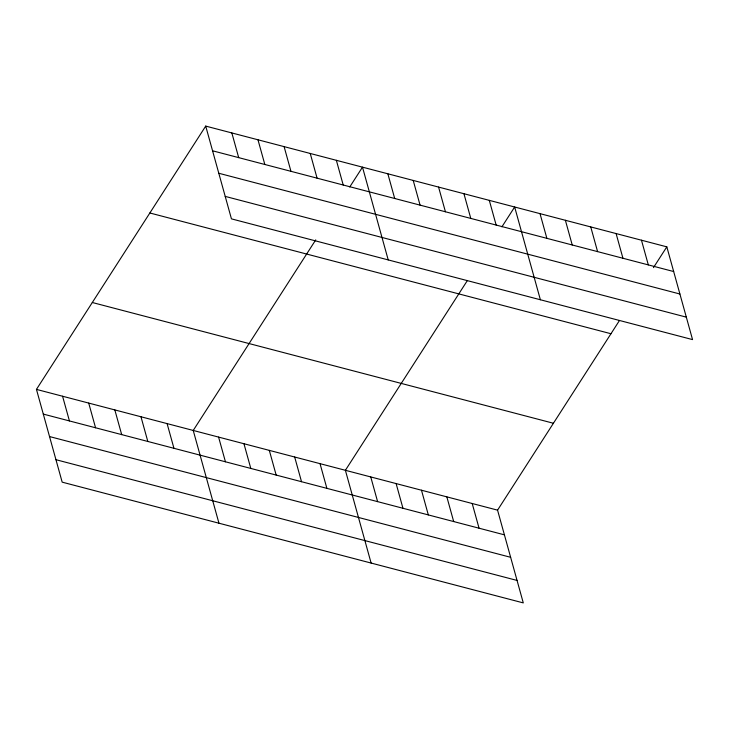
<?xml version="1.0" encoding="UTF-8"?>
<svg xmlns="http://www.w3.org/2000/svg" width="729" height="729" viewBox="0 0 729 729"><rect width="100%" height="100%" fill="white"/><g stroke="black" fill="none" stroke-linecap="round" stroke-linejoin="round"><path stroke-width="1.09" d="M619.468 320.514L497.561 510.145L523.285 602.901L62.175 482.151L36.45 389.395L205.715 126.099L666.825 246.849L692.55 339.605L231.439 218.855L205.715 126.099M315.739 239.877L193.231 430.447L218.955 523.212M349.738 186.988L362.495 167.151L388.22 259.916M467.298 280.665L345.391 470.296L371.116 563.052M501.907 226.828L514.656 207L540.38 299.756M653.466 267.625L666.825 246.849M212.567 150.794L673.678 271.543M218.791 173.256L679.902 294.006M225.206 196.393L686.317 317.142M149.855 212.986L610.966 333.736M92.31 302.508L553.42 423.257M36.45 389.395L497.561 510.145M43.303 414.09L504.413 534.84M49.526 436.553L510.637 557.302M55.942 459.698L517.052 580.439M641.465 240.206L648.318 264.9M616.105 233.562L622.949 258.257M590.745 226.919L597.589 251.623M565.385 220.276L572.229 244.98M540.016 213.643L546.868 238.337M489.296 200.357L496.148 225.051M463.936 193.714L470.788 218.418M438.576 187.071L445.428 211.775M413.215 180.437L420.068 205.131M387.855 173.794L394.699 198.488M472.201 503.502L479.053 528.197M446.841 496.859L453.684 521.563M336.361 160.307L343.213 185.011M421.48 490.216L428.324 514.92M310.235 153.464L317.079 178.168M396.12 483.582L402.964 508.277M284.1 146.62L290.953 171.324M370.751 476.939L377.604 501.634M257.975 139.786L264.827 164.481M231.84 132.942L238.693 157.637M320.031 463.653L326.884 488.357M294.671 457.01L301.524 481.714M269.311 450.376L276.163 475.071M243.951 443.733L250.803 468.428M218.591 437.09L225.434 461.785M167.096 423.604L173.949 448.308M140.97 416.76L147.814 441.464M114.836 409.926L121.688 434.621M88.71 403.082L95.563 427.777M62.576 396.239L69.428 420.934"/></g></svg>
